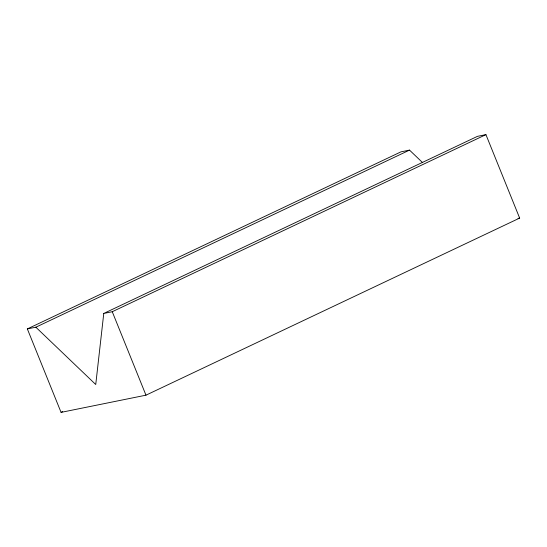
<?xml version="1.0" encoding="UTF-8"?>
<svg xmlns="http://www.w3.org/2000/svg" width="547" height="547" viewBox="0 0 547 547"><rect width="100%" height="100%" fill="white"/><g stroke="black" fill="none" stroke-linecap="round" stroke-linejoin="round"><path stroke-width="0.82" d="M103.766 313.445L95.739 384.514L35.842 327.202L27.35 328.918L61.066 412.37L145.974 395.173L519.65 218.082L485.934 134.63L477.442 136.353L103.766 313.445L112.258 311.722L485.934 134.63M27.35 328.918L401.026 151.827L409.518 150.11L422.482 162.514M35.842 327.202L409.518 150.11M61.066 412.37L62.611 411.638M517.988 218.417L519.65 218.082M112.258 311.722L145.974 395.173"/></g></svg>
